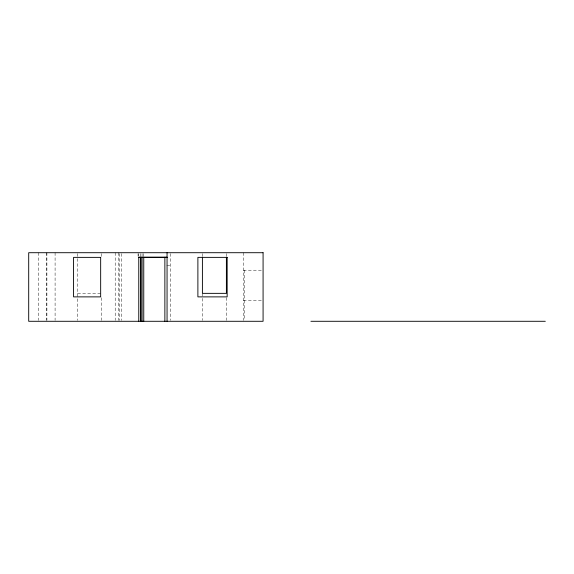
<?xml version="1.0" encoding="UTF-8"?>
<svg xmlns="http://www.w3.org/2000/svg" width="574" height="574" viewBox="0 0 574 574"><rect width="100%" height="100%" fill="white"/><g stroke="black" fill="none" stroke-linecap="round" stroke-linejoin="round"><path stroke-width="0.43" stroke-dasharray="2.87 2.15" d="M166.869 265.41L170.234 265.41M243.383 270.211L263.079 270.211M77.662 293.35L101.368 293.35M243.383 300.69L263.079 300.69M244.51 270.211L244.51 320.392M243.383 252.711L243.383 320.4M226.393 253.593L226.393 256.248M226.393 297.712L226.393 320.414M202.407 253.593L202.407 256.248M202.407 293.35L202.407 320.414M170.234 253.6L170.234 320.4M143.758 253.6L143.758 256.269M142.065 253.6L142.065 256.269M140.601 253.6L140.601 256.269M138.621 253.6L138.621 256.269M138.061 253.6L138.061 256.269M121.408 253.6L121.408 320.4M119.292 253.6L119.292 320.4M118.588 252.711L118.588 320.4M115.202 252.711L115.202 320.4M101.368 253.593L101.368 257.13M101.368 297.712L101.368 320.414M77.662 253.593L77.662 320.414M55.09 252.711L55.09 320.4M46.903 252.711L46.903 320.4M46.759 252.711L46.795 320.4M38.436 252.711L38.436 320.4"/><path stroke-width="0.86" d="M167.127 257.224L138.764 257.224L138.764 321.289M138.764 257.331L167.056 257.331M310.921 321.289L545.3 321.289M226.393 257.13L226.393 293.35L202.407 293.35L202.407 257.13M167.056 252.711L167.056 321.289M164.867 257.224L164.867 321.289M143.758 257.166L143.758 321.289M142.065 257.166L142.065 321.289M140.881 257.224L140.881 321.289M140.601 257.166L140.601 321.289M263.079 252.711L28.7 252.711L28.7 321.289L263.079 321.289L263.079 252.711M100.665 257.367L73.572 257.367L73.572 296.88L100.665 296.88L100.665 257.367M227.153 257.367L197.887 257.367L197.887 296.88L227.153 296.88L227.153 257.367"/></g></svg>
